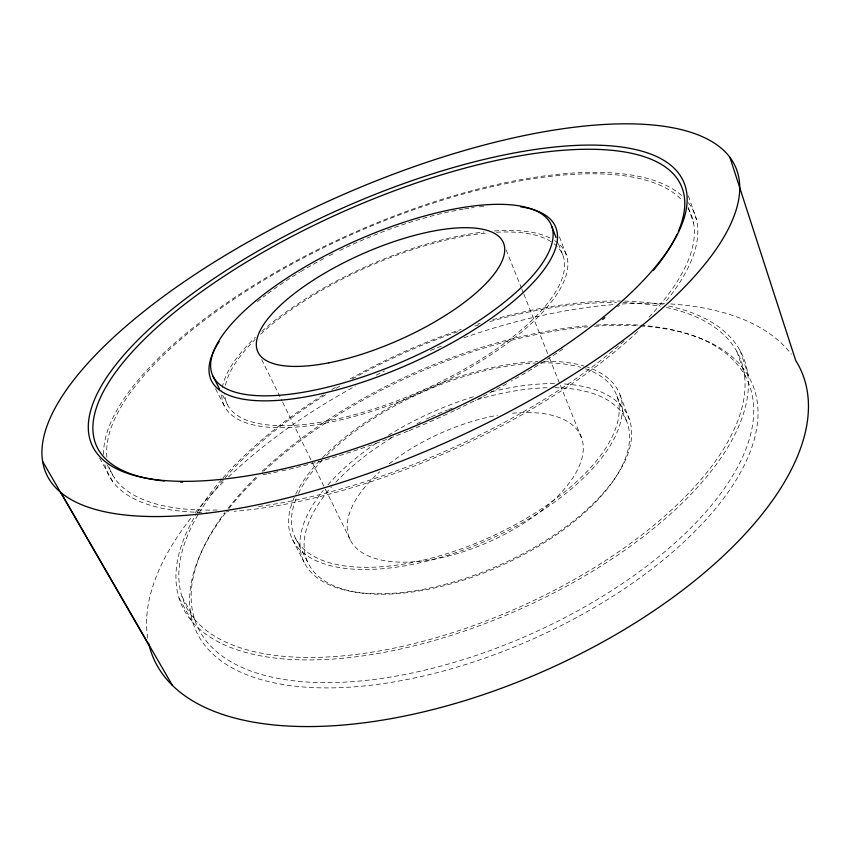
<?xml version="1.0" encoding="UTF-8"?>
<svg xmlns="http://www.w3.org/2000/svg" width="851" height="851" viewBox="0 0 851 851"><rect width="100%" height="100%" fill="white"/><g stroke="black" fill="none" stroke-linecap="round" stroke-linejoin="round"><path stroke-width="0.64" stroke-dasharray="4.25 3.19" d="M181.965 596.519L194.571 619.145M107.12 464.806L114.566 478.145M179.018 598.03L193.049 623.134M99.631 458.072L113.034 482.049M215.569 388.769L224.377 406.033M292.553 539.63L304.211 562.479M222.622 395.13L227.398 404.512M295.435 538.14L308.349 563.511M261.693 359.526L282.128 401.14M282.713 402.332L324.763 487.942M325.348 489.123L351.048 541.438M506.143 249.971L521.429 288.117M521.929 289.351L523.408 293.042M523.897 294.265L549.055 357.026M549.544 358.26L559.905 384.109M560.394 385.333L582.105 439.478M559.384 236.727L566.319 254.843M620.049 395.066L629.24 419.054M558.426 243.758L563.16 256.066M617.007 396.204L627.23 422.809M688.214 207.378L693.576 223.09M736.902 351.591L745.285 376.153M688.427 195.932L696.395 219.388M740.008 350.442L749.295 377.716M147.702 638.239A354.303 169.732 -24 0 1 191.826 516.897M195.241 512.642A354.303 169.732 -24 0 1 224.632 480.634M228.451 476.954A354.303 169.732 -24 0 1 355.303 386.12M376.238 375.131A354.303 169.732 -24 0 1 384.45 371.047M430.478 350.463A354.303 169.732 -24 0 1 443.924 345.144M463.955 337.783A354.303 169.732 -24 0 1 614.241 304.552M622.177 303.998A354.303 169.732 -24 0 1 665.322 303.658M670.748 303.967A354.303 169.732 -24 0 1 791.345 354.239M640.505 325.965A304.318 144.989 -24 0 1 710.362 514.77A304.318 144.989 -24 0 1 325.678 687.906A304.318 144.989 -24 0 1 225.664 512.664M228.993 508.409A304.318 144.989 -24 0 1 258.864 475.837M263.672 471.294A304.318 144.989 -24 0 1 587.743 326.848M594.487 326.305A304.318 144.989 -24 0 1 639.154 325.88M554.916 387.705A174.349 82.196 -24 0 1 603.21 493.814A174.349 82.196 -24 0 1 377.238 594.189A174.349 82.196 -24 0 1 331.507 486.942M335.911 482.102A174.349 82.196 -24 0 1 392.885 437.052M417.011 423.67A174.349 82.196 -24 0 1 420.543 421.905M426.521 419.022A174.349 82.196 -24 0 1 430.159 417.341M431.372 416.788A174.349 82.196 -24 0 1 447.318 410.012M448.551 409.533A174.349 82.196 -24 0 1 452.232 408.108M477.092 399.683A174.349 82.196 -24 0 1 548.384 387.716M512.387 413.246A126.491 59.485 -24 0 1 567.255 485.527A126.491 59.485 -24 0 1 394.375 561.862A126.491 59.485 -24 0 1 379.695 471.837M389.301 463.774A126.491 59.485 -24 0 1 497.473 415.32M554.607 240.61A186.986 68.75 -24 0 1 424.67 391.003A186.986 68.75 -24 0 1 221.856 390.439M222.271 387.577A186.986 68.75 -24 0 1 255.374 337.304M261.863 331.316A186.986 68.75 -24 0 1 483.996 231.961M494.452 230.961A186.986 68.75 -24 0 1 550.586 238.291M554.001 243.684A183.614 67.495 -24 0 1 425.596 388.907A183.614 67.495 -24 0 1 224.696 393.332M225.462 385.322A183.614 67.495 -24 0 1 255.172 339.464M260.619 334.252A183.614 67.495 -24 0 1 487.666 232.908M496.452 232.249A183.614 67.495 -24 0 1 551.735 242.056M688.353 202.708A320.859 119.331 -24 0 1 663.716 304.126M637.697 331.613A320.859 119.331 -24 0 1 234.163 511.302M228.866 511.685A320.859 119.331 -24 0 1 226.249 511.845M201.602 512.387A320.859 119.331 -24 0 1 104.684 463.997M103.599 454.615A320.859 119.331 -24 0 1 352.154 233.376A320.859 119.331 -24 0 1 682.896 196.687M688.076 208.293A317.37 117.991 -24 0 1 647.228 319.04M624.038 341.187A317.37 117.991 -24 0 1 256.747 506.77M217.154 510.004A317.37 117.991 -24 0 1 108.811 466.369M106.928 457.306A317.37 117.991 -24 0 1 352.335 234.238A317.37 117.991 -24 0 1 682.576 200.857M619.645 305.009A319.976 113.63 -24 0 1 617.624 306.817M562.947 348.984A319.976 113.63 -24 0 1 511.143 381.184M506.632 383.727A319.976 113.63 -24 0 1 483.421 396.247M482.23 396.853A319.976 113.63 -24 0 1 475.092 400.513M473.89 401.119A319.976 113.63 -24 0 1 455.785 409.991M454.562 410.565A319.976 113.63 -24 0 1 448.477 413.426M447.264 413.99A319.976 113.63 -24 0 1 409.235 430.553M408.001 431.053A319.976 113.63 -24 0 1 401.768 433.563M400.523 434.053A319.976 113.63 -24 0 1 373.057 444.403M371.813 444.85A319.976 113.63 -24 0 1 279.234 471.454M277.958 471.731A319.976 113.63 -24 0 1 267.927 473.762M266.693 474.007A319.976 113.63 -24 0 1 263.002 474.698M257.374 301.68A188.496 66.187 -24 0 1 265.884 295.02M267.863 293.542A188.496 66.187 -24 0 1 299.499 272.363M300.584 271.703A188.496 66.187 -24 0 1 324.465 258.236M329.167 255.779A188.496 66.187 -24 0 1 333.89 253.385M339.74 250.492A188.496 66.187 -24 0 1 463.242 209.144M464.614 208.921A188.496 66.187 -24 0 1 470.06 208.069M471.411 207.878A188.496 66.187 -24 0 1 474.092 207.516M479.39 206.878A188.496 66.187 -24 0 1 484.57 206.368M666.344 307.509A303.626 139.553 -24 0 1 685.236 496.718A303.626 139.553 -24 0 1 321.827 657.238A303.626 139.553 -24 0 1 198.336 514.227M198.974 513.164A303.626 139.553 -24 0 1 224.217 478.826M225.132 477.773A303.626 139.553 -24 0 1 326.284 394.332M336.283 388.216A303.626 139.553 -24 0 1 339.666 386.205M352.25 378.972A303.626 139.553 -24 0 1 458.625 331.443M474.932 326.093A303.626 139.553 -24 0 1 478.688 324.922M489.931 321.604A303.626 139.553 -24 0 1 616.454 302.477M623.102 302.594A303.626 139.553 -24 0 1 660.227 306.307M585.158 366.377A179.061 81.473 -24 0 1 488.57 539.811A179.061 81.473 -24 0 1 295.116 495.484M295.733 494.176A179.061 81.473 -24 0 1 319.019 461.306M322.582 457.551A179.061 81.473 -24 0 1 537.811 361.42M544.289 361.25A179.061 81.473 -24 0 1 584.009 366.036M585.52 368.813A175.827 79.983 -24 0 1 487.846 538.172A175.827 79.983 -24 0 1 296.68 497.399M298.424 493.548A175.827 79.983 -24 0 1 322.093 460.317M326.55 455.71A175.827 79.983 -24 0 1 535.683 363.058M541.002 362.888A175.827 79.983 -24 0 1 580.616 367.281M668.567 306.041A306.956 141.128 -24 0 1 687.651 497.718A306.956 141.128 -24 0 1 319.433 659.748A306.956 141.128 -24 0 1 196.4 513.823M197.038 512.77A306.956 141.128 -24 0 1 222.09 478.953M222.994 477.911A306.956 141.128 -24 0 1 324.04 394.449M331.837 389.63A306.956 141.128 -24 0 1 337.496 386.226M350.176 378.908A306.956 141.128 -24 0 1 461.21 329.433M477.666 324.103A306.956 141.128 -24 0 1 480.198 323.337M492.793 319.657A306.956 141.128 -24 0 1 620.539 301.02M624.645 301.105A306.956 141.128 -24 0 1 662.546 304.849M596.328 325.114A301.275 143 -24 0 1 723.393 489.857A301.275 143 -24 0 1 342.123 682.268A301.275 143 -24 0 1 224.824 512.6M228.132 508.26A301.275 143 -24 0 1 257.279 475.9M262.097 471.284A301.275 143 -24 0 1 588.349 325.699M564.426 383.971A177.699 83.504 -24 0 1 602.465 493.984A177.699 83.504 -24 0 1 376.514 593.753A177.699 83.504 -24 0 1 323.135 490.516M327.912 484.836A177.699 83.504 -24 0 1 377.387 442.392M388.364 435.318A177.699 83.504 -24 0 1 475.018 396.289M491.41 391.779A177.699 83.504 -24 0 1 555.82 383.62"/><path stroke-width="1.28" d="M60.953 492.633L172.445 685.449M42.55 461.274L149.255 645.781M213.069 376.355L219.632 389.258M551.81 226.526A185.252 64.697 -24 0 1 315.306 389.96A185.252 64.697 -24 0 1 278.479 283.755A185.252 64.697 -24 0 1 551.81 226.526L556.065 237.599M729.892 157.307L795.728 360.558A354.303 169.732 -24 0 1 541.853 672.013A354.303 169.732 -24 0 1 148.67 643.303M164.275 480.996A319.976 113.63 -24 0 1 315.593 224.494A319.976 113.63 -24 0 1 678.321 231.366M676.992 234.333A319.976 113.63 -24 0 1 653.525 270.214M604.88 317.689A319.976 113.63 -24 0 1 602.668 319.497M182.752 482.134A319.976 113.63 -24 0 1 180.497 482.07M520.695 206.836A188.496 66.187 -24 0 1 410.884 363.366A188.496 66.187 -24 0 1 219.186 341.591M206.506 513.27A377.259 134.15 -24 0 0 739.562 192.645A377.259 134.15 -24 0 0 226.387 254.662A377.259 134.15 -24 0 0 206.506 513.27M262.31 473.252A323.805 114.428 -24 0 0 685.906 188.528A323.805 114.428 -24 0 0 214.92 277.862A323.805 114.428 -24 0 0 262.31 473.252M328.826 362.824A134.352 46.784 -24 0 0 504.175 245.045A134.352 46.784 -24 0 0 308.562 283.298A134.352 46.784 -24 0 0 328.826 362.824"/></g></svg>
